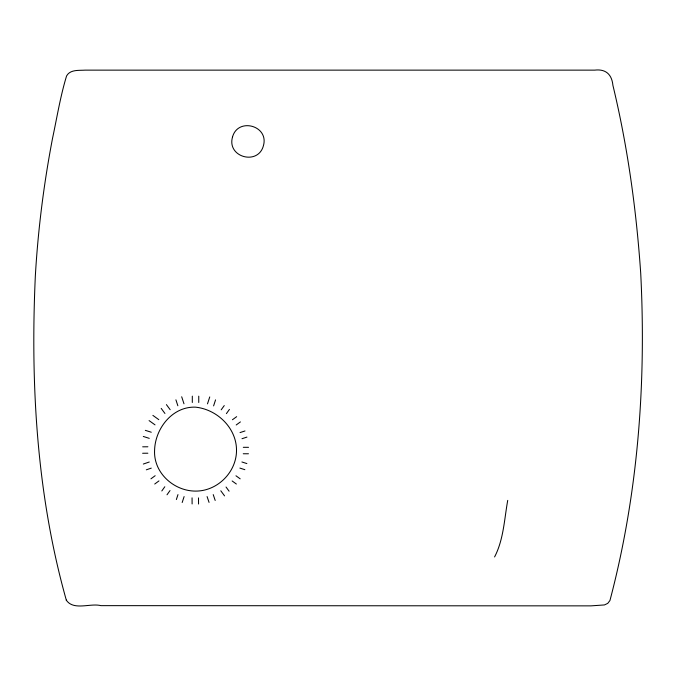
<?xml version="1.0" encoding="UTF-8"?>
<svg xmlns="http://www.w3.org/2000/svg" width="676" height="676" viewBox="0 0 676 676"><rect width="100%" height="100%" fill="white"/><g stroke="black" fill="none" stroke-linecap="round" stroke-linejoin="round"><path stroke-width="1.01" d="M507.727 500.384C504.296 519.312 503.628 539.625 494.578 556.948M207.49 403.868L209.746 396.93M213.599 405.896L215.559 399.871M176.368 499.547L177.974 494.612M182.174 502.522L184.109 496.581M161.817 490.962L164.809 486.754M167.006 494.79L170.006 490.565M221.196 409.808L224.255 405.583M226.392 413.627L229.443 409.402M150.942 478.819L155.167 475.71M154.719 484.033L158.961 480.915M232.451 419.737L236.668 416.661M236.203 424.976L240.411 421.909M143.329 464.04L149.269 462.012M146.303 469.828L151.272 468.13M240.031 432.581L244.991 430.958M241.991 438.716L246.943 437.093M142.67 446.819L147.9 446.777M142.619 453.258L147.867 453.216M243.301 447.318L248.523 447.318M243.25 453.757L248.455 453.765M145.34 430.342L151.272 432.226M143.295 436.451L149.261 438.352M241.907 461.978L246.875 463.567M239.895 468.096L244.856 469.685M152.886 415.385L158.801 419.644M149.092 420.599L155.024 424.866M235.958 475.777L240.183 478.836M232.138 480.966L236.363 484.024M166.414 404.62L170.158 409.69M161.192 408.389L164.944 413.475M226.037 487.024L229.096 491.19M220.798 490.784L224.55 495.88M66.332 600.229C73.743 610.952 90.398 602.874 100.927 605.645L590.942 605.865L604.454 604.935L607.749 603.364L609.946 600.525C638.076 494.046 646.315 383.047 640.713 273.256C636.37 210.033 627.742 146.962 612.904 85.311C611.822 74.208 605.569 68.808 594.677 70.135L85.193 70.135C78.838 70.566 70.219 69.349 66.569 75.957C60.358 96.322 56.995 117.421 52.559 138.217C43.83 183.762 38 229.865 35.329 276.163C30.378 384.83 36.766 495.153 66.332 600.229L66.332 600.203M213.227 494.604L215.196 500.468M207.084 496.573L209.053 502.403M181.692 396.778L183.99 403.8M175.912 399.829L177.856 405.769M198.499 497.891L198.55 504.026M192.06 497.849L192.111 503.95M198.752 396.161L198.752 402.482M192.305 396.153L192.305 402.482M232.451 137.245C226.849 157.347 258.3 165.823 263.463 145.543C269.073 125.474 237.622 117.092 232.451 137.245M236.515 450.165C236.625 472.068 217.503 491.198 195.601 491.097C173.791 491.089 153.418 472.752 154.584 450.267C155.159 428.508 172.397 406.31 195.499 407.155C217.072 409.369 236.482 427.891 236.515 450.165"/></g></svg>
